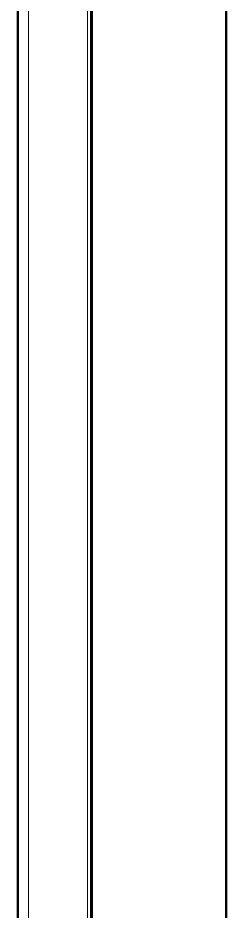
# Model space of a CAD drawing. Header units: inches. Extents: x -4218 to -1830, y 9756 to 12426.
# Drawn here: x -2716.7 to -2704.3, y 10087.4 to 10140.4 of the extents above; entities that cross this region are included whole.
import ezdxf

# ---------------------------------------------------------------- set-up
doc = ezdxf.new("R2010")
doc.units = ezdxf.units.IN
doc.header["$MEASUREMENT"] = 0
for name, color, linetype, lineweight in [('0-1', 7, 'Continuous', 5), ('A-WALL-1', 250, 'Continuous', 50), ('A-WALL-2', 10, 'Continuous', 13), ('A-WALL-3', 253, 'Continuous', 9), ('A-WALL-5', 252, 'Continuous', 9)]:
    doc.layers.add(name, color=color, linetype=linetype, lineweight=lineweight)

# ---------------------------------------------------------------- blocks, each defined once
blk = doc.blocks.new('CTR - 1st Phase - Common Walls_rvt-1-BACKGROUND - 1ST FLOOR')
at = {"layer": 'A-WALL-1'}
for p, q in [((-2716.661, 10261.589), (-2716.661, 10017.089)), ((-2712.286, 10017.089), (-2712.286, 10261.589))]:
    blk.add_line(p, q, dxfattribs=at)
at = {"layer": 'A-WALL-2'}
for p, q in [((-2716.036, 10261.589), (-2716.036, 10017.089)), ((-2712.536, 10261.589), (-2712.536, 10017.089))]:
    blk.add_line(p, q, dxfattribs=at)
at = {"layer": 'A-WALL-3'}
blk.add_line((-2712.286, 10017.089), (-2712.286, 10261.552), dxfattribs=at)
at = {"layer": 'A-WALL-5'}
blk.add_line((-2716.661, 10261.589), (-2716.661, 10050.403), dxfattribs=at)
blk = doc.blocks.new('CTR - 1st Phase -Stairs _ Elevators_rvt-1-BACKGROUND - 1ST FLOOR')
at = {"layer": 'A-WALL-1'}
for p, q in [((-2712.324, 10253.589), (-2712.324, 10013.589)), ((-2704.324, 10021.589), (-2704.324, 10253.589))]:
    blk.add_line(p, q, dxfattribs=at)
at = {"layer": 'A-WALL-3'}
blk.add_line((-2712.324, 10253.589), (-2712.324, 10017.714), dxfattribs=at)
at = {"layer": 'A-WALL-5'}
blk.add_line((-2704.324, 10021.589), (-2704.324, 10253.589), dxfattribs=at)

msp = doc.modelspace()

# ---------------------------------------------------------------- block references
at = {"layer": '0-1'}
for name in ['CTR - 1st Phase -Stairs _ Elevators_rvt-1-BACKGROUND - 1ST FLOOR', 'CTR - 1st Phase - Common Walls_rvt-1-BACKGROUND - 1ST FLOOR']:
    msp.add_blockref(name, (0, 0), dxfattribs=at)

doc.saveas('drawing.dxf')
